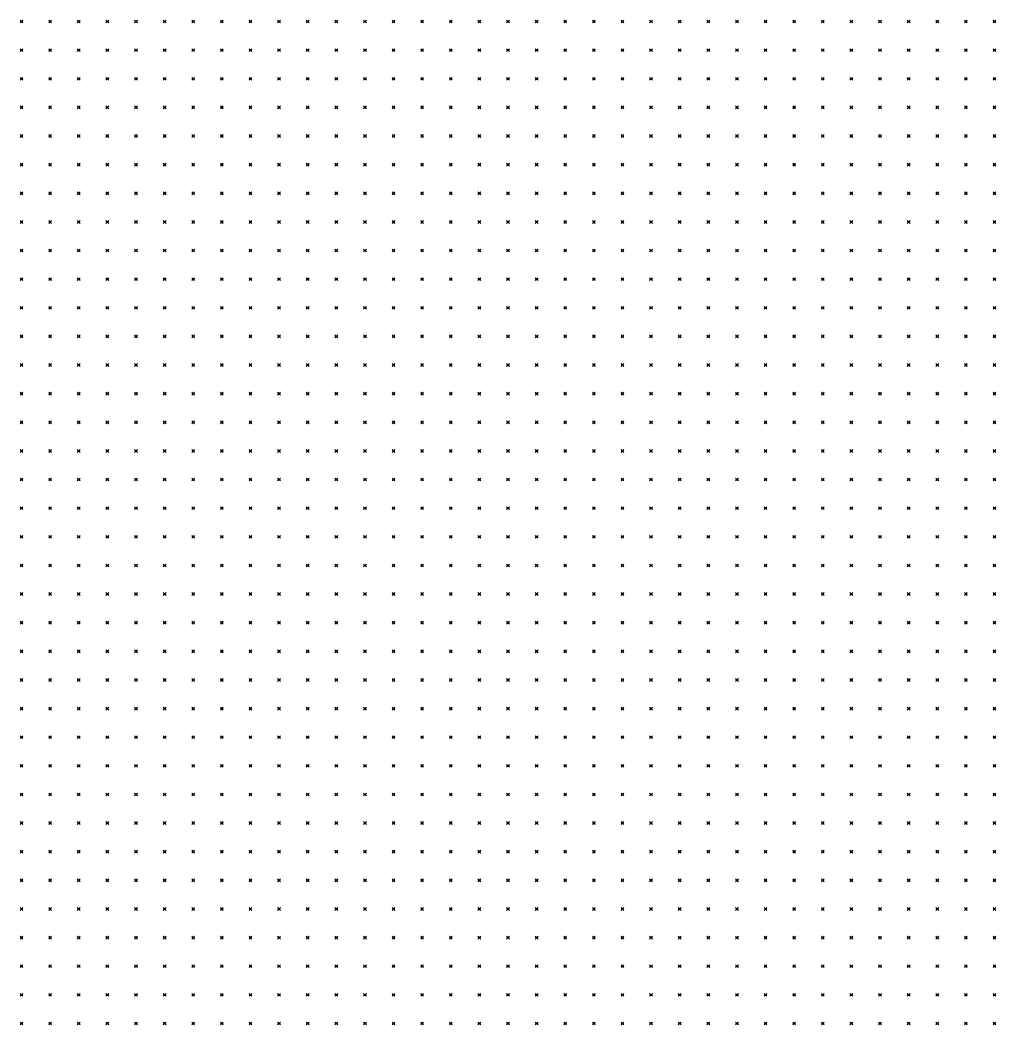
# Model space of a CAD drawing. Header units: metres. Extents: x 441556 to 446409, y 432338 to 461058.
# Drawn here: x 443373.2 to 443475.4, y 446665.9 to 446771.2 of the extents above; entities that cross this region are included whole.
import ezdxf

# ---------------------------------------------------------------- set-up
doc = ezdxf.new("R2010")
doc.units = ezdxf.units.M
doc.header["$MEASUREMENT"] = 0
doc.header["$PDMODE"] = 35
doc.header["$PDSIZE"] = 0.15
doc.layers.add('DTM-NOK-RevN_POINTS', color=91, linetype='Continuous')

msp = doc.modelspace()

# ---------------------------------------------------------------- linework, layer by layer
at = {"layer": 'DTM-NOK-RevN_POINTS'}
for p in [(443373.313, 446771.065, 378.284), (443376.313, 446771.065, 377.783), (443379.312, 446771.065, 377.078), (443382.311, 446771.065, 376.233), (443385.311, 446771.065, 375.727), (443388.31, 446771.065, 374.961), (443391.309, 446771.065, 374.384), (443394.309, 446771.065, 373.729), (443397.308, 446771.065, 373.024), (443400.308, 446771.065, 372.343), (443403.307, 446771.065, 371.791), (443406.306, 446771.065, 371.519), (443409.306, 446771.065, 370.867), (443412.305, 446771.065, 370.433), (443415.304, 446771.065, 369.992), (443418.304, 446771.065, 369.561), (443421.303, 446771.065, 369.366), (443424.302, 446771.065, 369.615), (443427.302, 446771.065, 369.27), (443430.301, 446771.065, 368.392), (443433.301, 446771.065, 367.481), (443436.3, 446771.065, 366.831), (443439.299, 446771.065, 366.313), (443442.299, 446771.065, 365.654), (443445.298, 446771.065, 365.031), (443448.297, 446771.065, 364.429), (443451.297, 446771.065, 364.098), (443454.296, 446771.065, 363.711), (443457.295, 446771.065, 362.702), (443460.295, 446771.065, 362.337), (443463.294, 446771.065, 362.447), (443466.293, 446771.065, 362.16), (443469.293, 446771.065, 361.558), (443472.292, 446771.065, 361.002), (443475.292, 446771.065, 360.528), (443373.313, 446768.066, 378.746), (443376.313, 446768.066, 378.003), (443379.312, 446768.066, 377.205), (443382.311, 446768.066, 375.997), (443385.311, 446768.066, 375.12), (443388.31, 446768.066, 374.477), (443391.309, 446768.066, 374.097), (443394.309, 446768.066, 373.565), (443397.308, 446768.066, 372.959), (443400.308, 446768.066, 372.547), (443403.307, 446768.066, 372.206), (443406.306, 446768.066, 371.692), (443409.306, 446768.066, 371.121), (443412.305, 446768.066, 370.579), (443415.304, 446768.066, 370.202), (443418.304, 446768.066, 369.979), (443421.303, 446768.066, 370.127), (443424.302, 446768.066, 370.138), (443427.302, 446768.066, 369.911), (443430.301, 446768.066, 368.991), (443433.301, 446768.066, 367.909), (443436.3, 446768.066, 367.194), (443439.299, 446768.066, 366.601), (443442.299, 446768.066, 365.871), (443445.298, 446768.066, 365.351), (443448.297, 446768.066, 364.893), (443451.297, 446768.066, 364.566), (443454.296, 446768.066, 363.662), (443457.295, 446768.066, 362.602), (443460.295, 446768.066, 362.084), (443463.294, 446768.066, 362.342), (443466.293, 446768.066, 362.173), (443469.293, 446768.066, 361.633), (443472.292, 446768.066, 361.137), (443475.292, 446768.066, 360.491), (443373.313, 446765.067, 378.891), (443376.313, 446765.067, 377.91), (443379.312, 446765.067, 376.706), (443382.311, 446765.067, 375.651), (443385.311, 446765.067, 374.972), (443388.31, 446765.067, 374.631), (443391.309, 446765.067, 374.191), (443394.309, 446765.067, 373.863), (443397.308, 446765.067, 373.298), (443400.308, 446765.067, 372.803), (443403.307, 446765.067, 372.372), (443406.306, 446765.067, 371.846), (443409.306, 446765.067, 371.206), (443412.305, 446765.067, 370.806), (443415.304, 446765.067, 370.684), (443418.304, 446765.067, 370.565), (443421.303, 446765.067, 370.48), (443424.302, 446765.067, 370.195), (443427.302, 446765.067, 369.78), (443430.301, 446765.067, 369.143), (443433.301, 446765.067, 368.567), (443436.3, 446765.067, 367.76), (443439.299, 446765.067, 366.935), (443442.299, 446765.067, 366.322), (443445.298, 446765.067, 365.699), (443448.297, 446765.067, 365.528), (443451.297, 446765.067, 364.703), (443454.296, 446765.067, 363.783), (443457.295, 446765.067, 362.832), (443460.295, 446765.067, 362.163), (443463.294, 446765.067, 362.064), (443466.293, 446765.067, 361.912), (443469.293, 446765.067, 361.569), (443472.292, 446765.067, 361.058), (443475.292, 446765.067, 360.415), (443373.313, 446762.067, 378.722), (443376.313, 446762.067, 377.307), (443379.312, 446762.067, 376.249), (443382.311, 446762.067, 375.579), (443385.311, 446762.067, 375.125), (443388.31, 446762.067, 374.899), (443391.309, 446762.067, 374.676), (443394.309, 446762.067, 374.113), (443397.308, 446762.067, 373.553), (443400.308, 446762.067, 372.88), (443403.307, 446762.067, 372.478), (443406.306, 446762.067, 372.191), (443409.306, 446762.067, 371.812), (443412.305, 446762.067, 371.647), (443415.304, 446762.067, 371.379), (443418.304, 446762.067, 371.04), (443421.303, 446762.067, 370.662), (443424.302, 446762.067, 370.148), (443427.302, 446762.067, 369.601), (443430.301, 446762.067, 369.147), (443433.301, 446762.067, 368.749), (443436.3, 446762.067, 368.085), (443439.299, 446762.067, 367.252), (443442.299, 446762.067, 366.375), (443445.298, 446762.067, 366.04), (443448.297, 446762.067, 365.815), (443451.297, 446762.067, 364.955), (443454.296, 446762.067, 364.013), (443457.295, 446762.067, 362.99), (443460.295, 446762.067, 362.4), (443463.294, 446762.067, 361.969), (443466.293, 446762.067, 361.674), (443469.293, 446762.067, 361.461), (443472.292, 446762.067, 361.383), (443475.292, 446762.067, 360.79), (443373.313, 446759.068, 378.31), (443376.313, 446759.068, 376.906), (443379.312, 446759.068, 376.129), (443382.311, 446759.068, 375.692), (443385.311, 446759.068, 375.774), (443388.31, 446759.068, 376.145), (443391.309, 446759.068, 376.068), (443394.309, 446759.068, 375.299), (443397.308, 446759.068, 374.331), (443400.308, 446759.068, 373.602), (443403.307, 446759.068, 373.41), (443406.306, 446759.068, 373.151), (443409.306, 446759.068, 372.572), (443412.305, 446759.068, 372.144), (443415.304, 446759.068, 371.697), (443418.304, 446759.068, 371.191), (443421.303, 446759.068, 370.687), (443424.302, 446759.068, 370.043), (443427.302, 446759.068, 369.463), (443430.301, 446759.068, 368.862), (443433.301, 446759.068, 368.4), (443436.3, 446759.068, 367.704), (443439.299, 446759.068, 366.926), (443442.299, 446759.068, 366.55), (443445.298, 446759.068, 366.082), (443448.297, 446759.068, 365.377), (443451.297, 446759.068, 364.419), (443454.296, 446759.068, 363.48), (443457.295, 446759.068, 362.93), (443460.295, 446759.068, 362.417), (443463.294, 446759.068, 362.083), (443466.293, 446759.068, 362.041), (443469.293, 446759.068, 361.855), (443472.292, 446759.068, 361.538), (443475.292, 446759.068, 360.81), (443373.313, 446756.069, 378.303), (443376.313, 446756.069, 376.83), (443379.312, 446756.069, 376.395), (443382.311, 446756.069, 376.72), (443385.311, 446756.069, 377.077), (443388.31, 446756.069, 377.319), (443391.309, 446756.069, 376.832), (443394.309, 446756.069, 375.968), (443397.308, 446756.069, 374.922), (443400.308, 446756.069, 374.617), (443403.307, 446756.069, 374.206), (443406.306, 446756.069, 373.674), (443409.306, 446756.069, 373.208), (443412.305, 446756.069, 372.537), (443415.304, 446756.069, 372.019), (443418.304, 446756.069, 371.467), (443421.303, 446756.069, 370.728), (443424.302, 446756.069, 369.92), (443427.302, 446756.069, 369.355), (443430.301, 446756.069, 368.67), (443433.301, 446756.069, 368.196), (443436.3, 446756.069, 367.495), (443439.299, 446756.069, 366.866), (443442.299, 446756.069, 366.575), (443445.298, 446756.069, 365.974), (443448.297, 446756.069, 365.5), (443451.297, 446756.069, 364.892), (443454.296, 446756.069, 364.258), (443457.295, 446756.069, 363.481), (443460.295, 446756.069, 362.638), (443463.294, 446756.069, 362.094), (443466.293, 446756.069, 361.967), (443469.293, 446756.069, 361.766), (443472.292, 446756.069, 361.536), (443475.292, 446756.069, 360.763), (443373.313, 446753.069, 377.75), (443376.313, 446753.069, 377.003), (443379.312, 446753.069, 377.161), (443382.311, 446753.069, 377.83), (443385.311, 446753.069, 378.066), (443388.31, 446753.069, 378.017), (443391.309, 446753.069, 377.454), (443394.309, 446753.069, 376.465), (443397.308, 446753.069, 375.78), (443400.308, 446753.069, 375.48), (443403.307, 446753.069, 374.779), (443406.306, 446753.069, 374.167), (443409.306, 446753.069, 373.63), (443412.305, 446753.069, 373.083), (443415.304, 446753.069, 372.42), (443418.304, 446753.069, 371.553), (443421.303, 446753.069, 370.854), (443424.302, 446753.069, 370.267), (443427.302, 446753.069, 369.528), (443430.301, 446753.069, 368.95), (443433.301, 446753.069, 368.26), (443436.3, 446753.069, 367.604), (443439.299, 446753.069, 367.395), (443442.299, 446753.069, 366.949), (443445.298, 446753.069, 366.325), (443448.297, 446753.069, 365.866), (443451.297, 446753.069, 365.404), (443454.296, 446753.069, 364.559), (443457.295, 446753.069, 363.803), (443460.295, 446753.069, 362.977), (443463.294, 446753.069, 362.108), (443466.293, 446753.069, 361.799), (443469.293, 446753.069, 361.701), (443472.292, 446753.069, 361.529), (443475.292, 446753.069, 360.701), (443373.313, 446750.07, 377.742), (443376.313, 446750.07, 377.777), (443379.312, 446750.07, 378.425), (443382.311, 446750.07, 379.082), (443385.311, 446750.07, 378.651), (443388.31, 446750.07, 378.441), (443391.309, 446750.07, 377.799), (443394.309, 446750.07, 377.032), (443397.308, 446750.07, 376.5), (443400.308, 446750.07, 375.851), (443403.307, 446750.07, 375.174), (443406.306, 446750.07, 374.474), (443409.306, 446750.07, 373.998), (443412.305, 446750.07, 373.468), (443415.304, 446750.07, 372.751), (443418.304, 446750.07, 371.797), (443421.303, 446750.07, 371.123), (443424.302, 446750.07, 370.697), (443427.302, 446750.07, 370.033), (443430.301, 446750.07, 369.17), (443433.301, 446750.07, 368.088), (443436.3, 446750.07, 367.998), (443439.299, 446750.07, 367.46), (443442.299, 446750.07, 367.109), (443445.298, 446750.07, 366.962), (443448.297, 446750.07, 366.364), (443451.297, 446750.07, 365.696), (443454.296, 446750.07, 364.915), (443457.295, 446750.07, 364.016), (443460.295, 446750.07, 363.247), (443463.294, 446750.07, 362.227), (443466.293, 446750.07, 361.633), (443469.293, 446750.07, 361.664), (443472.292, 446750.07, 361.469), (443475.292, 446750.07, 361.179), (443373.313, 446747.071, 378.656), (443376.313, 446747.071, 379.331), (443379.312, 446747.071, 380.056), (443382.311, 446747.071, 379.94), (443385.311, 446747.071, 379.36), (443388.31, 446747.071, 378.777), (443391.309, 446747.071, 378.125), (443394.309, 446747.071, 377.374), (443397.308, 446747.071, 376.773), (443400.308, 446747.071, 376.189), (443403.307, 446747.071, 375.535), (443406.306, 446747.071, 374.953), (443409.306, 446747.071, 374.481), (443412.305, 446747.071, 373.937), (443415.304, 446747.071, 373.043), (443418.304, 446747.071, 372.241), (443421.303, 446747.071, 371.559), (443424.302, 446747.071, 370.917), (443427.302, 446747.071, 370.154), (443430.301, 446747.071, 369.12), (443433.301, 446747.071, 368.8), (443436.3, 446747.071, 368.173), (443439.299, 446747.071, 368.034), (443442.299, 446747.071, 367.938), (443445.298, 446747.071, 367.177), (443448.297, 446747.071, 366.508), (443451.297, 446747.071, 365.784), (443454.296, 446747.071, 365.017), (443457.295, 446747.071, 364.16), (443460.295, 446747.071, 363.454), (443463.294, 446747.071, 362.559), (443466.293, 446747.071, 361.739), (443469.293, 446747.071, 361.616), (443472.292, 446747.071, 361.591), (443475.292, 446747.071, 361.379), (443373.313, 446744.071, 379.96), (443376.313, 446744.071, 380.981), (443379.312, 446744.071, 380.967), (443382.311, 446744.071, 380.543), (443385.311, 446744.071, 379.906), (443388.31, 446744.071, 379.111), (443391.309, 446744.071, 378.474), (443394.309, 446744.071, 377.588), (443397.308, 446744.071, 377.012), (443400.308, 446744.071, 376.545), (443403.307, 446744.071, 376.051), (443406.306, 446744.071, 375.401), (443409.306, 446744.071, 374.841), (443412.305, 446744.071, 374.1), (443415.304, 446744.071, 373.206), (443418.304, 446744.071, 372.402), (443421.303, 446744.071, 371.885), (443424.302, 446744.071, 371.12), (443427.302, 446744.071, 370.16), (443430.301, 446744.071, 369.569), (443433.301, 446744.071, 369.174), (443436.3, 446744.071, 368.901), (443439.299, 446744.071, 368.771), (443442.299, 446744.071, 367.941), (443445.298, 446744.071, 367.293), (443448.297, 446744.071, 366.567), (443451.297, 446744.071, 365.809), (443454.296, 446744.071, 365.248), (443457.295, 446744.071, 364.329), (443460.295, 446744.071, 363.606), (443463.294, 446744.071, 362.827), (443466.293, 446744.071, 361.933), (443469.293, 446744.071, 361.693), (443472.292, 446744.071, 361.677), (443475.292, 446744.071, 361.419), (443373.313, 446741.072, 381.328), (443376.313, 446741.072, 381.792), (443379.312, 446741.072, 381.285), (443382.311, 446741.072, 380.764), (443385.311, 446741.072, 380.077), (443388.31, 446741.072, 379.319), (443391.309, 446741.072, 378.7), (443394.309, 446741.072, 377.842), (443397.308, 446741.072, 377.346), (443400.308, 446741.072, 376.871), (443403.307, 446741.072, 376.252), (443406.306, 446741.072, 375.571), (443409.306, 446741.072, 374.958), (443412.305, 446741.072, 374.138), (443415.304, 446741.072, 373.419), (443418.304, 446741.072, 372.804), (443421.303, 446741.072, 372.081), (443424.302, 446741.072, 371.206), (443427.302, 446741.072, 370.643), (443430.301, 446741.072, 370.322), (443433.301, 446741.072, 369.92), (443436.3, 446741.072, 369.257), (443439.299, 446741.072, 368.559), (443442.299, 446741.072, 367.846), (443445.298, 446741.072, 367.297), (443448.297, 446741.072, 366.517), (443451.297, 446741.072, 365.69), (443454.296, 446741.072, 365.039), (443457.295, 446741.072, 364.242), (443460.295, 446741.072, 363.534), (443463.294, 446741.072, 362.804), (443466.293, 446741.072, 362.046), (443469.293, 446741.072, 361.653), (443472.292, 446741.072, 361.655), (443475.292, 446741.072, 361.464), (443373.313, 446738.072, 382.458), (443376.313, 446738.072, 382.08), (443379.312, 446738.072, 381.553), (443382.311, 446738.072, 380.828), (443385.311, 446738.072, 380.137), (443388.31, 446738.072, 379.442), (443391.309, 446738.072, 378.71), (443394.309, 446738.072, 378.094), (443397.308, 446738.072, 377.598), (443400.308, 446738.072, 377.194), (443403.307, 446738.072, 376.454), (443406.306, 446738.072, 375.537), (443409.306, 446738.072, 374.848), (443412.305, 446738.072, 374.145), (443415.304, 446738.072, 373.595), (443418.304, 446738.072, 373.01), (443421.303, 446738.072, 372.035), (443424.302, 446738.072, 371.471), (443427.302, 446738.072, 371.197), (443430.301, 446738.072, 370.751), (443433.301, 446738.072, 370.086), (443436.3, 446738.072, 369.259), (443439.299, 446738.072, 368.614), (443442.299, 446738.072, 367.869), (443445.298, 446738.072, 367.058), (443448.297, 446738.072, 366.453), (443451.297, 446738.072, 365.52), (443454.296, 446738.072, 364.538), (443457.295, 446738.072, 363.613), (443460.295, 446738.072, 362.865), (443463.294, 446738.072, 362.151), (443466.293, 446738.072, 361.557), (443469.293, 446738.072, 361.193), (443472.292, 446738.072, 361.042), (443475.292, 446738.072, 361.316), (443373.313, 446735.073, 382.952), (443376.313, 446735.073, 382.326), (443379.312, 446735.073, 381.817), (443382.311, 446735.073, 381.018), (443385.311, 446735.073, 380.398), (443388.31, 446735.073, 379.727), (443391.309, 446735.073, 379.127), (443394.309, 446735.073, 378.358), (443397.308, 446735.073, 377.786), (443400.308, 446735.073, 377.203), (443403.307, 446735.073, 376.309), (443406.306, 446735.073, 375.42), (443409.306, 446735.073, 374.739), (443412.305, 446735.073, 374.274), (443415.304, 446735.073, 373.712), (443418.304, 446735.073, 372.802), (443421.303, 446735.073, 371.921), (443424.302, 446735.073, 371.653), (443427.302, 446735.073, 371.416), (443430.301, 446735.073, 370.851), (443433.301, 446735.073, 370.26), (443436.3, 446735.073, 369.233), (443439.299, 446735.073, 368.663), (443442.299, 446735.073, 367.723), (443445.298, 446735.073, 367.213), (443448.297, 446735.073, 365.958), (443451.297, 446735.073, 365.05), (443454.296, 446735.073, 364.098), (443457.295, 446735.073, 362.894), (443460.295, 446735.073, 362.084), (443463.294, 446735.073, 361.575), (443466.293, 446735.073, 361.265), (443469.293, 446735.073, 360.946), (443472.292, 446735.073, 360.742), (443475.292, 446735.073, 361.075), (443373.313, 446732.074, 383.28), (443376.313, 446732.074, 382.651), (443379.312, 446732.074, 381.896), (443382.311, 446732.074, 381.053), (443385.311, 446732.074, 380.44), (443388.31, 446732.074, 380.348), (443391.309, 446732.074, 379.781), (443394.309, 446732.074, 378.729), (443397.308, 446732.074, 377.96), (443400.308, 446732.074, 377.113), (443403.307, 446732.074, 376.321), (443406.306, 446732.074, 375.337), (443409.306, 446732.074, 374.789), (443412.305, 446732.074, 374.238), (443415.304, 446732.074, 373.58), (443418.304, 446732.074, 372.523), (443421.303, 446732.074, 372.33), (443424.302, 446732.074, 371.904), (443427.302, 446732.074, 371.405), (443430.301, 446732.074, 370.806), (443433.301, 446732.074, 370.27), (443436.3, 446732.074, 369.653), (443439.299, 446732.074, 368.657), (443442.299, 446732.074, 367.466), (443445.298, 446732.074, 366.735), (443448.297, 446732.074, 366.072), (443451.297, 446732.074, 365.316), (443454.296, 446732.074, 364.606), (443457.295, 446732.074, 363.874), (443460.295, 446732.074, 362.838), (443463.294, 446732.074, 361.824), (443466.293, 446732.074, 361.259), (443469.293, 446732.074, 361.344), (443472.292, 446732.074, 361.687), (443475.292, 446732.074, 361.714), (443373.313, 446729.074, 383.55), (443376.313, 446729.074, 382.835), (443379.312, 446729.074, 381.789), (443382.311, 446729.074, 380.995), (443385.311, 446729.074, 380.285), (443388.31, 446729.074, 380.013), (443391.309, 446729.074, 379.701), (443394.309, 446729.074, 379.123), (443397.308, 446729.074, 378.243), (443400.308, 446729.074, 377.453), (443403.307, 446729.074, 376.485), (443406.306, 446729.074, 375.619), (443409.306, 446729.074, 374.964), (443412.305, 446729.074, 374.259), (443415.304, 446729.074, 373.488), (443418.304, 446729.074, 373.061), (443421.303, 446729.074, 372.808), (443424.302, 446729.074, 371.993), (443427.302, 446729.074, 371.556), (443430.301, 446729.074, 370.999), (443433.301, 446729.074, 369.875), (443436.3, 446729.074, 369.277), (443439.299, 446729.074, 367.996), (443442.299, 446729.074, 367.465), (443445.298, 446729.074, 366.94), (443448.297, 446729.074, 366.993), (443451.297, 446729.074, 366.626), (443454.296, 446729.074, 366.029), (443457.295, 446729.074, 365.173), (443460.295, 446729.074, 363.947), (443463.294, 446729.074, 362.45), (443466.293, 446729.074, 361.382), (443469.293, 446729.074, 361.594), (443472.292, 446729.074, 361.979), (443475.292, 446729.074, 361.934), (443373.313, 446726.075, 383.695), (443376.313, 446726.075, 382.743), (443379.312, 446726.075, 381.884), (443382.311, 446726.075, 381.163), (443385.311, 446726.075, 380.437), (443388.31, 446726.075, 380.044), (443391.309, 446726.075, 379.787), (443394.309, 446726.075, 379.294), (443397.308, 446726.075, 378.482), (443400.308, 446726.075, 377.68), (443403.307, 446726.075, 376.8), (443406.306, 446726.075, 376.074), (443409.306, 446726.075, 375.227), (443412.305, 446726.075, 374.271), (443415.304, 446726.075, 373.447), (443418.304, 446726.075, 373.441), (443421.303, 446726.075, 373.078), (443424.302, 446726.075, 371.831), (443427.302, 446726.075, 371.239), (443430.301, 446726.075, 370.632), (443433.301, 446726.075, 369.764), (443436.3, 446726.075, 369.152), (443439.299, 446726.075, 368.449), (443442.299, 446726.075, 368.099), (443445.298, 446726.075, 367.677), (443448.297, 446726.075, 367.293), (443451.297, 446726.075, 366.95), (443454.296, 446726.075, 366.396), (443457.295, 446726.075, 365.177), (443460.295, 446726.075, 363.866), (443463.294, 446726.075, 362.684), (443466.293, 446726.075, 362.141), (443469.293, 446726.075, 361.782), (443472.292, 446726.075, 361.995), (443475.292, 446726.075, 362.024), (443373.313, 446723.076, 383.886), (443376.313, 446723.076, 383.07), (443379.312, 446723.076, 382.379), (443382.311, 446723.076, 381.675), (443385.311, 446723.076, 380.964), (443388.31, 446723.076, 380.471), (443391.309, 446723.076, 380.109), (443394.309, 446723.076, 379.481), (443397.308, 446723.076, 378.727), (443400.308, 446723.076, 377.912), (443403.307, 446723.076, 377.064), (443406.306, 446723.076, 376.484), (443409.306, 446723.076, 375.301), (443412.305, 446723.076, 374.235), (443415.304, 446723.076, 373.858), (443418.304, 446723.076, 373.685), (443421.303, 446723.076, 372.77), (443424.302, 446723.076, 371.781), (443427.302, 446723.076, 371.225), (443430.301, 446723.076, 370.544), (443433.301, 446723.076, 369.966), (443436.3, 446723.076, 369.357), (443439.299, 446723.076, 368.855), (443442.299, 446723.076, 368.351), (443445.298, 446723.076, 367.813), (443448.297, 446723.076, 366.923), (443451.297, 446723.076, 366.454), (443454.296, 446723.076, 366.21), (443457.295, 446723.076, 365.192), (443460.295, 446723.076, 363.633), (443463.294, 446723.076, 363.359), (443466.293, 446723.076, 363.322), (443469.293, 446723.076, 362.461), (443472.292, 446723.076, 361.689), (443475.292, 446723.076, 361.892), (443373.313, 446720.076, 384.113), (443376.313, 446720.076, 383.307), (443379.312, 446720.076, 382.741), (443382.311, 446720.076, 382.16), (443385.311, 446720.076, 381.301), (443388.31, 446720.076, 380.664), (443391.309, 446720.076, 380.005), (443394.309, 446720.076, 379.344), (443397.308, 446720.076, 378.63), (443400.308, 446720.076, 377.939), (443403.307, 446720.076, 377.244), (443406.306, 446720.076, 376.539), (443409.306, 446720.076, 375.353), (443412.305, 446720.076, 374.446), (443415.304, 446720.076, 374.284), (443418.304, 446720.076, 373.817), (443421.303, 446720.076, 372.763), (443424.302, 446720.076, 371.755), (443427.302, 446720.076, 371.333), (443430.301, 446720.076, 370.777), (443433.301, 446720.076, 370.215), (443436.3, 446720.076, 369.532), (443439.299, 446720.076, 368.867), (443442.299, 446720.076, 368.81), (443445.298, 446720.076, 367.084), (443448.297, 446720.076, 366.389), (443451.297, 446720.076, 365.533), (443454.296, 446720.076, 364.824), (443457.295, 446720.076, 364.445), (443460.295, 446720.076, 364.285), (443463.294, 446720.076, 364.506), (443466.293, 446720.076, 364.151), (443469.293, 446720.076, 363.28), (443472.292, 446720.076, 362.297), (443475.292, 446720.076, 361.799), (443373.313, 446717.077, 384.069), (443376.313, 446717.077, 383.439), (443379.312, 446717.077, 382.97), (443382.311, 446717.077, 382.343), (443385.311, 446717.077, 381.512), (443388.31, 446717.077, 380.757), (443391.309, 446717.077, 379.898), (443394.309, 446717.077, 379.443), (443397.308, 446717.077, 378.843), (443400.308, 446717.077, 378.121), (443403.307, 446717.077, 377.38), (443406.306, 446717.077, 376.633), (443409.306, 446717.077, 375.354), (443412.305, 446717.077, 374.757), (443415.304, 446717.077, 374.914), (443418.304, 446717.077, 373.968), (443421.303, 446717.077, 373.141), (443424.302, 446717.077, 371.934), (443427.302, 446717.077, 371.426), (443430.301, 446717.077, 370.943), (443433.301, 446717.077, 370.145), (443436.3, 446717.077, 369.289), (443439.299, 446717.077, 368.585), (443442.299, 446717.077, 367.97), (443445.298, 446717.077, 366.717), (443448.297, 446717.077, 366.219), (443451.297, 446717.077, 365.714), (443454.296, 446717.077, 365.432), (443457.295, 446717.077, 365.617), (443460.295, 446717.077, 365.478), (443463.294, 446717.077, 365.532), (443466.293, 446717.077, 365.054), (443469.293, 446717.077, 363.92), (443472.292, 446717.077, 363.027), (443475.292, 446717.077, 362.041), (443373.313, 446714.078, 384.511), (443376.313, 446714.078, 383.843), (443379.312, 446714.078, 383.286), (443382.311, 446714.078, 382.731), (443385.311, 446714.078, 381.882), (443388.31, 446714.078, 381.039), (443391.309, 446714.078, 380.428), (443394.309, 446714.078, 379.743), (443397.308, 446714.078, 378.974), (443400.308, 446714.078, 378.264), (443403.307, 446714.078, 377.429), (443406.306, 446714.078, 376.412), (443409.306, 446714.078, 375.348), (443412.305, 446714.078, 375.344), (443415.304, 446714.078, 375.007), (443418.304, 446714.078, 374.105), (443421.303, 446714.078, 373.457), (443424.302, 446714.078, 372.184), (443427.302, 446714.078, 371.243), (443430.301, 446714.078, 370.911), (443433.301, 446714.078, 369.888), (443436.3, 446714.078, 368.939), (443439.299, 446714.078, 368.288), (443442.299, 446714.078, 367.678), (443445.298, 446714.078, 367.216), (443448.297, 446714.078, 366.946), (443451.297, 446714.078, 366.77), (443454.296, 446714.078, 366.804), (443457.295, 446714.078, 366.786), (443460.295, 446714.078, 366.516), (443463.294, 446714.078, 366.351), (443466.293, 446714.078, 365.937), (443469.293, 446714.078, 364.928), (443472.292, 446714.078, 363.52), (443475.292, 446714.078, 362.587), (443373.313, 446711.078, 385.162), (443376.313, 446711.078, 384.383), (443379.312, 446711.078, 383.629), (443382.311, 446711.078, 382.941), (443385.311, 446711.078, 382.127), (443388.31, 446711.078, 381.392), (443391.309, 446711.078, 380.669), (443394.309, 446711.078, 379.852), (443397.308, 446711.078, 379.202), (443400.308, 446711.078, 378.486), (443403.307, 446711.078, 377.514), (443406.306, 446711.078, 376.149), (443409.306, 446711.078, 375.607), (443412.305, 446711.078, 375.761), (443415.304, 446711.078, 374.793), (443418.304, 446711.078, 373.956), (443421.303, 446711.078, 373.301), (443424.302, 446711.078, 372.281), (443427.302, 446711.078, 371.038), (443430.301, 446711.078, 370.783), (443433.301, 446711.078, 369.744), (443436.3, 446711.078, 368.742), (443439.299, 446711.078, 368.55), (443442.299, 446711.078, 368.239), (443445.298, 446711.078, 368.206), (443448.297, 446711.078, 368.02), (443451.297, 446711.078, 367.923), (443454.296, 446711.078, 367.714), (443457.295, 446711.078, 367.454), (443460.295, 446711.078, 367.186), (443463.294, 446711.078, 366.857), (443466.293, 446711.078, 366.405), (443469.293, 446711.078, 365.597), (443472.292, 446711.078, 364.382), (443475.292, 446711.078, 363.233), (443373.313, 446708.079, 385.525), (443376.313, 446708.079, 384.707), (443379.312, 446708.079, 383.821), (443382.311, 446708.079, 383.023), (443385.311, 446708.079, 382.287), (443388.31, 446708.079, 381.466), (443391.309, 446708.079, 380.63), (443394.309, 446708.079, 379.98), (443397.308, 446708.079, 379.242), (443400.308, 446708.079, 378.511), (443403.307, 446708.079, 377.241), (443406.306, 446708.079, 375.979), (443409.306, 446708.079, 375.86), (443412.305, 446708.079, 375.675), (443415.304, 446708.079, 374.733), (443418.304, 446708.079, 373.9), (443421.303, 446708.079, 373.158), (443424.302, 446708.079, 372.149), (443427.302, 446708.079, 370.937), (443430.301, 446708.079, 370.605), (443433.301, 446708.079, 369.659), (443436.3, 446708.079, 369.076), (443439.299, 446708.079, 368.685), (443442.299, 446708.079, 369.08), (443445.298, 446708.079, 369.256), (443448.297, 446708.079, 369.116), (443451.297, 446708.079, 368.66), (443454.296, 446708.079, 368.299), (443457.295, 446708.079, 367.926), (443460.295, 446708.079, 367.592), (443463.294, 446708.079, 367.216), (443466.293, 446708.079, 366.715), (443469.293, 446708.079, 366.193), (443472.292, 446708.079, 365.254), (443475.292, 446708.079, 364.03), (443373.313, 446705.08, 385.724), (443376.313, 446705.08, 385.041), (443379.312, 446705.08, 384.199), (443382.311, 446705.08, 383.28), (443385.311, 446705.08, 382.485), (443388.31, 446705.08, 381.717), (443391.309, 446705.08, 380.886), (443394.309, 446705.08, 380.162), (443397.308, 446705.08, 379.34), (443400.308, 446705.08, 378.584), (443403.307, 446705.08, 376.996), (443406.306, 446705.08, 376.218), (443409.306, 446705.08, 376.166), (443412.305, 446705.08, 375.471), (443415.304, 446705.08, 374.615), (443418.304, 446705.08, 374.093), (443421.303, 446705.08, 373.196), (443424.302, 446705.08, 372.201), (443427.302, 446705.08, 371.108), (443430.301, 446705.08, 370.412), (443433.301, 446705.08, 370.033), (443436.3, 446705.08, 369.476), (443439.299, 446705.08, 369.559), (443442.299, 446705.08, 369.866), (443445.298, 446705.08, 369.707), (443448.297, 446705.08, 369.49), (443451.297, 446705.08, 369.151), (443454.296, 446705.08, 368.702), (443457.295, 446705.08, 368.298), (443460.295, 446705.08, 367.908), (443463.294, 446705.08, 367.472), (443466.293, 446705.08, 366.966), (443469.293, 446705.08, 366.49), (443472.292, 446705.08, 365.757), (443475.292, 446705.08, 364.754), (443373.313, 446702.08, 386.323), (443376.313, 446702.08, 385.503), (443379.312, 446702.08, 384.579), (443382.311, 446702.08, 383.746), (443385.311, 446702.08, 382.856), (443388.31, 446702.08, 381.969), (443391.309, 446702.08, 381.08), (443394.309, 446702.08, 380.23), (443397.308, 446702.08, 379.448), (443400.308, 446702.08, 378.406), (443403.307, 446702.08, 376.902), (443406.306, 446702.08, 376.43), (443409.306, 446702.08, 376.05), (443412.305, 446702.08, 375.195), (443415.304, 446702.08, 374.372), (443418.304, 446702.08, 373.636), (443421.303, 446702.08, 372.51), (443424.302, 446702.08, 371.744), (443427.302, 446702.08, 371.055), (443430.301, 446702.08, 370.721), (443433.301, 446702.08, 370.413), (443436.3, 446702.08, 370.514), (443439.299, 446702.08, 370.636), (443442.299, 446702.08, 370.397), (443445.298, 446702.08, 370.072), (443448.297, 446702.08, 369.84), (443451.297, 446702.08, 369.439), (443454.296, 446702.08, 368.914), (443457.295, 446702.08, 368.534), (443460.295, 446702.08, 368.216), (443463.294, 446702.08, 367.8), (443466.293, 446702.08, 367.182), (443469.293, 446702.08, 366.749), (443472.292, 446702.08, 366.262), (443475.292, 446702.08, 365.386), (443373.313, 446699.081, 386.569), (443376.313, 446699.081, 385.711), (443379.312, 446699.081, 384.904), (443382.311, 446699.081, 384.044), (443385.311, 446699.081, 382.982), (443388.31, 446699.081, 382.086), (443391.309, 446699.081, 381.266), (443394.309, 446699.081, 380.297), (443397.308, 446699.081, 379.186), (443400.308, 446699.081, 378.097), (443403.307, 446699.081, 376.897), (443406.306, 446699.081, 376.502), (443409.306, 446699.081, 375.826), (443412.305, 446699.081, 374.647), (443415.304, 446699.081, 373.877), (443418.304, 446699.081, 372.926), (443421.303, 446699.081, 371.96), (443424.302, 446699.081, 371.538), (443427.302, 446699.081, 371.257), (443430.301, 446699.081, 371.132), (443433.301, 446699.081, 371.313), (443436.3, 446699.081, 370.877), (443439.299, 446699.081, 371.013), (443442.299, 446699.081, 370.799), (443445.298, 446699.081, 370.487), (443448.297, 446699.081, 370.118), (443451.297, 446699.081, 369.683), (443454.296, 446699.081, 369.243), (443457.295, 446699.081, 368.792), (443460.295, 446699.081, 368.455), (443463.294, 446699.081, 367.923), (443466.293, 446699.081, 367.31), (443469.293, 446699.081, 366.931), (443472.292, 446699.081, 366.617), (443475.292, 446699.081, 365.984), (443373.313, 446696.081, 386.853), (443376.313, 446696.081, 385.886), (443379.312, 446696.081, 385.039), (443382.311, 446696.081, 384.044), (443385.311, 446696.081, 383.02), (443388.31, 446696.081, 382.212), (443391.309, 446696.081, 381.365), (443394.309, 446696.081, 380.156), (443397.308, 446696.081, 378.922), (443400.308, 446696.081, 377.485), (443403.307, 446696.081, 377.362), (443406.306, 446696.081, 376.36), (443409.306, 446696.081, 375.393), (443412.305, 446696.081, 374.363), (443415.304, 446696.081, 373.432), (443418.304, 446696.081, 372.651), (443421.303, 446696.081, 372.109), (443424.302, 446696.081, 371.709), (443427.302, 446696.081, 371.509), (443430.301, 446696.081, 371.682), (443433.301, 446696.081, 371.913), (443436.3, 446696.081, 371.302), (443439.299, 446696.081, 370.884), (443442.299, 446696.081, 370.83), (443445.298, 446696.081, 370.701), (443448.297, 446696.081, 370.336), (443451.297, 446696.081, 369.906), (443454.296, 446696.081, 369.639), (443457.295, 446696.081, 369.284), (443460.295, 446696.081, 368.816), (443463.294, 446696.081, 368.232), (443466.293, 446696.081, 367.781), (443469.293, 446696.081, 367.31), (443472.292, 446696.081, 366.83), (443475.292, 446696.081, 366.447), (443373.313, 446693.082, 387.098), (443376.313, 446693.082, 386.081), (443379.312, 446693.082, 385.078), (443382.311, 446693.082, 384.038), (443385.311, 446693.082, 383.05), (443388.31, 446693.082, 382.094), (443391.309, 446693.082, 381.203), (443394.309, 446693.082, 379.878), (443397.308, 446693.082, 378.426), (443400.308, 446693.082, 377.375), (443403.307, 446693.082, 377.472), (443406.306, 446693.082, 376.419), (443409.306, 446693.082, 375.143), (443412.305, 446693.082, 374.13), (443415.304, 446693.082, 373.411), (443418.304, 446693.082, 372.846), (443421.303, 446693.082, 372.336), (443424.302, 446693.082, 371.984), (443427.302, 446693.082, 372.248), (443430.301, 446693.082, 372.667), (443433.301, 446693.082, 372.525), (443436.3, 446693.082, 372.343), (443439.299, 446693.082, 371.673), (443442.299, 446693.082, 371.083), (443445.298, 446693.082, 370.8), (443448.297, 446693.082, 370.564), (443451.297, 446693.082, 370.212), (443454.296, 446693.082, 370.005), (443457.295, 446693.082, 369.629), (443460.295, 446693.082, 369.101), (443463.294, 446693.082, 368.471), (443466.293, 446693.082, 368.168), (443469.293, 446693.082, 367.804), (443472.292, 446693.082, 367.362), (443475.292, 446693.082, 367.038), (443373.313, 446690.083, 387.273), (443376.313, 446690.083, 386.289), (443379.312, 446690.083, 385.212), (443382.311, 446690.083, 384.213), (443385.311, 446690.083, 383.12), (443388.31, 446690.083, 382.037), (443391.309, 446690.083, 380.946), (443394.309, 446690.083, 379.672), (443397.308, 446690.083, 378.29), (443400.308, 446690.083, 377.739), (443403.307, 446690.083, 377.337), (443406.306, 446690.083, 376.43), (443409.306, 446690.083, 375.323), (443412.305, 446690.083, 374.431), (443415.304, 446690.083, 373.706), (443418.304, 446690.083, 372.991), (443421.303, 446690.083, 372.642), (443424.302, 446690.083, 372.76), (443427.302, 446690.083, 373.411), (443430.301, 446690.083, 373.513), (443433.301, 446690.083, 373.282), (443436.3, 446690.083, 372.949), (443439.299, 446690.083, 372.568), (443442.299, 446690.083, 371.978), (443445.298, 446690.083, 371.152), (443448.297, 446690.083, 370.645), (443451.297, 446690.083, 370.418), (443454.296, 446690.083, 370.146), (443457.295, 446690.083, 369.765), (443460.295, 446690.083, 369.265), (443463.294, 446690.083, 368.813), (443466.293, 446690.083, 368.445), (443469.293, 446690.083, 368.29), (443472.292, 446690.083, 367.99), (443475.292, 446690.083, 367.826), (443373.313, 446687.083, 387.509), (443376.313, 446687.083, 386.583), (443379.312, 446687.083, 385.472), (443382.311, 446687.083, 384.573), (443385.311, 446687.083, 383.369), (443388.31, 446687.083, 382.161), (443391.309, 446687.083, 380.999), (443394.309, 446687.083, 379.427), (443397.308, 446687.083, 378.622), (443400.308, 446687.083, 378.425), (443403.307, 446687.083, 377.807), (443406.306, 446687.083, 377.056), (443409.306, 446687.083, 376.219), (443412.305, 446687.083, 375.504), (443415.304, 446687.083, 374.434), (443418.304, 446687.083, 373.529), (443421.303, 446687.083, 373.195), (443424.302, 446687.083, 373.714), (443427.302, 446687.083, 374.002), (443430.301, 446687.083, 373.98), (443433.301, 446687.083, 373.713), (443436.3, 446687.083, 373.269), (443439.299, 446687.083, 372.803), (443442.299, 446687.083, 372.297), (443445.298, 446687.083, 371.768), (443448.297, 446687.083, 371.037), (443451.297, 446687.083, 370.55), (443454.296, 446687.083, 370.244), (443457.295, 446687.083, 370.076), (443460.295, 446687.083, 369.544), (443463.294, 446687.083, 369.28), (443466.293, 446687.083, 368.758), (443469.293, 446687.083, 368.523), (443472.292, 446687.083, 368.317), (443475.292, 446687.083, 367.994), (443373.313, 446684.084, 387.759), (443376.313, 446684.084, 386.893), (443379.312, 446684.084, 385.908), (443382.311, 446684.084, 384.93), (443385.311, 446684.084, 383.731), (443388.31, 446684.084, 382.591), (443391.309, 446684.084, 381.281), (443394.309, 446684.084, 379.861), (443397.308, 446684.084, 378.92), (443400.308, 446684.084, 378.922), (443403.307, 446684.084, 378.489), (443406.306, 446684.084, 377.801), (443409.306, 446684.084, 377.06), (443412.305, 446684.084, 376.384), (443415.304, 446684.084, 374.937), (443418.304, 446684.084, 374.204), (443421.303, 446684.084, 374.076), (443424.302, 446684.084, 374.497), (443427.302, 446684.084, 374.572), (443430.301, 446684.084, 374.354), (443433.301, 446684.084, 374.078), (443436.3, 446684.084, 373.705), (443439.299, 446684.084, 373.084), (443442.299, 446684.084, 372.724), (443445.298, 446684.084, 372.342), (443448.297, 446684.084, 371.493), (443451.297, 446684.084, 370.732), (443454.296, 446684.084, 370.578), (443457.295, 446684.084, 370.247), (443460.295, 446684.084, 370.001), (443463.294, 446684.084, 369.556), (443466.293, 446684.084, 369.028), (443469.293, 446684.084, 368.623), (443472.292, 446684.084, 368.434), (443475.292, 446684.084, 368.193), (443373.313, 446681.085, 388.104), (443376.313, 446681.085, 387.266), (443379.312, 446681.085, 386.359), (443382.311, 446681.085, 385.409), (443385.311, 446681.085, 384.071), (443388.31, 446681.085, 383.004), (443391.309, 446681.085, 381.734), (443394.309, 446681.085, 380.381), (443397.308, 446681.085, 379.277), (443400.308, 446681.085, 379.462), (443403.307, 446681.085, 378.971), (443406.306, 446681.085, 378.314), (443409.306, 446681.085, 377.639), (443412.305, 446681.085, 376.874), (443415.304, 446681.085, 375.635), (443418.304, 446681.085, 374.979), (443421.303, 446681.085, 375.154), (443424.302, 446681.085, 375.217), (443427.302, 446681.085, 375.153), (443430.301, 446681.085, 374.803), (443433.301, 446681.085, 374.397), (443436.3, 446681.085, 374.038), (443439.299, 446681.085, 373.493), (443442.299, 446681.085, 372.847), (443445.298, 446681.085, 372.438), (443448.297, 446681.085, 371.771), (443451.297, 446681.085, 371.054), (443454.296, 446681.085, 370.827), (443457.295, 446681.085, 370.548), (443460.295, 446681.085, 370.042), (443463.294, 446681.085, 369.684), (443466.293, 446681.085, 369.209), (443469.293, 446681.085, 368.77), (443472.292, 446681.085, 368.526), (443475.292, 446681.085, 368.468), (443373.313, 446678.085, 388.655), (443376.313, 446678.085, 387.719), (443379.312, 446678.085, 386.667), (443382.311, 446678.085, 385.714), (443385.311, 446678.085, 384.561), (443388.31, 446678.085, 383.607), (443391.309, 446678.085, 382.402), (443394.309, 446678.085, 380.876), (443397.308, 446678.085, 379.76), (443400.308, 446678.085, 380), (443403.307, 446678.085, 379.536), (443406.306, 446678.085, 378.68), (443409.306, 446678.085, 378.13), (443412.305, 446678.085, 377.361), (443415.304, 446678.085, 376.541), (443418.304, 446678.085, 376.096), (443421.303, 446678.085, 376.176), (443424.302, 446678.085, 375.977), (443427.302, 446678.085, 375.675), (443430.301, 446678.085, 375.288), (443433.301, 446678.085, 374.889), (443436.3, 446678.085, 374.397), (443439.299, 446678.085, 373.776), (443442.299, 446678.085, 372.96), (443445.298, 446678.085, 372.51), (443448.297, 446678.085, 372.066), (443451.297, 446678.085, 371.431), (443454.296, 446678.085, 371.059), (443457.295, 446678.085, 370.956), (443460.295, 446678.085, 370.467), (443463.294, 446678.085, 370.048), (443466.293, 446678.085, 369.556), (443469.293, 446678.085, 369.024), (443472.292, 446678.085, 368.903), (443475.292, 446678.085, 368.604), (443373.313, 446675.086, 388.946), (443376.313, 446675.086, 388.111), (443379.312, 446675.086, 387.156), (443382.311, 446675.086, 386.129), (443385.311, 446675.086, 385.1), (443388.31, 446675.086, 384.252), (443391.309, 446675.086, 383.377), (443394.309, 446675.086, 381.785), (443397.308, 446675.086, 380.255), (443400.308, 446675.086, 379.667), (443403.307, 446675.086, 380.05), (443406.306, 446675.086, 379.336), (443409.306, 446675.086, 378.582), (443412.305, 446675.086, 377.953), (443415.304, 446675.086, 377.481), (443418.304, 446675.086, 377.273), (443421.303, 446675.086, 376.983), (443424.302, 446675.086, 376.635), (443427.302, 446675.086, 376.272), (443430.301, 446675.086, 375.714), (443433.301, 446675.086, 375.216), (443436.3, 446675.086, 374.654), (443439.299, 446675.086, 374.151), (443442.299, 446675.086, 373.418), (443445.298, 446675.086, 372.859), (443448.297, 446675.086, 372.268), (443451.297, 446675.086, 371.939), (443454.296, 446675.086, 371.311), (443457.295, 446675.086, 371.102), (443460.295, 446675.086, 370.881), (443463.294, 446675.086, 370.52), (443466.293, 446675.086, 369.987), (443469.293, 446675.086, 369.717), (443472.292, 446675.086, 369.418), (443475.292, 446675.086, 369.086), (443373.313, 446672.087, 389.495), (443376.313, 446672.087, 388.54), (443379.312, 446672.087, 387.71), (443382.311, 446672.087, 386.631), (443385.311, 446672.087, 385.679), (443388.31, 446672.087, 384.743), (443391.309, 446672.087, 384.106), (443394.309, 446672.087, 383.046), (443397.308, 446672.087, 380.966), (443400.308, 446672.087, 380.123), (443403.307, 446672.087, 380.681), (443406.306, 446672.087, 379.989), (443409.306, 446672.087, 379.211), (443412.305, 446672.087, 378.737), (443415.304, 446672.087, 378.459), (443418.304, 446672.087, 378.022), (443421.303, 446672.087, 377.626), (443424.302, 446672.087, 377.322), (443427.302, 446672.087, 376.699), (443430.301, 446672.087, 376.286), (443433.301, 446672.087, 375.742), (443436.3, 446672.087, 374.99), (443439.299, 446672.087, 374.467), (443442.299, 446672.087, 373.754), (443445.298, 446672.087, 373.218), (443448.297, 446672.087, 372.66), (443451.297, 446672.087, 372.298), (443454.296, 446672.087, 371.606), (443457.295, 446672.087, 371.363), (443460.295, 446672.087, 371.138), (443463.294, 446672.087, 370.964), (443466.293, 446672.087, 370.652), (443469.293, 446672.087, 370.492), (443472.292, 446672.087, 370.013), (443475.292, 446672.087, 369.574), (443373.313, 446669.087, 390.063), (443376.313, 446669.087, 388.895), (443379.312, 446669.087, 387.919), (443382.311, 446669.087, 386.975), (443385.311, 446669.087, 386.078), (443388.31, 446669.087, 385.19), (443391.309, 446669.087, 384.5), (443394.309, 446669.087, 383.174), (443397.308, 446669.087, 381.742), (443400.308, 446669.087, 380.601), (443403.307, 446669.087, 381.118), (443406.306, 446669.087, 380.513), (443409.306, 446669.087, 380.029), (443412.305, 446669.087, 379.571), (443415.304, 446669.087, 379.161), (443418.304, 446669.087, 378.718), (443421.303, 446669.087, 378.243), (443424.302, 446669.087, 377.767), (443427.302, 446669.087, 377.238), (443430.301, 446669.087, 376.815), (443433.301, 446669.087, 376.032), (443436.3, 446669.087, 375.396), (443439.299, 446669.087, 374.817), (443442.299, 446669.087, 374.255), (443445.298, 446669.087, 373.578), (443448.297, 446669.087, 373.164), (443451.297, 446669.087, 372.809), (443454.296, 446669.087, 372.124), (443457.295, 446669.087, 371.792), (443460.295, 446669.087, 371.506), (443463.294, 446669.087, 371.206), (443466.293, 446669.087, 371.269), (443469.293, 446669.087, 370.989), (443472.292, 446669.087, 370.681), (443475.292, 446669.087, 370.073), (443373.313, 446666.088, 390.547), (443376.313, 446666.088, 389.518), (443379.312, 446666.088, 388.385), (443382.311, 446666.088, 387.508), (443385.311, 446666.088, 386.763), (443388.31, 446666.088, 385.812), (443391.309, 446666.088, 384.948), (443394.309, 446666.088, 383.88), (443397.308, 446666.088, 382.557), (443400.308, 446666.088, 381.005), (443403.307, 446666.088, 381.318), (443406.306, 446666.088, 381.23), (443409.306, 446666.088, 380.795), (443412.305, 446666.088, 380.3), (443415.304, 446666.088, 379.896), (443418.304, 446666.088, 379.298), (443421.303, 446666.088, 378.813), (443424.302, 446666.088, 378.398), (443427.302, 446666.088, 377.752), (443430.301, 446666.088, 377.14), (443433.301, 446666.088, 376.497), (443436.3, 446666.088, 375.965), (443439.299, 446666.088, 375.288), (443442.299, 446666.088, 374.622), (443445.298, 446666.088, 374.079), (443448.297, 446666.088, 373.646), (443451.297, 446666.088, 373.44), (443454.296, 446666.088, 372.738), (443457.295, 446666.088, 372.118), (443460.295, 446666.088, 371.955), (443463.294, 446666.088, 371.698), (443466.293, 446666.088, 371.369), (443469.293, 446666.088, 371.103), (443472.292, 446666.088, 370.798), (443475.292, 446666.088, 370.288)]:
    msp.add_point(p, dxfattribs=at)

doc.saveas('drawing.dxf')
